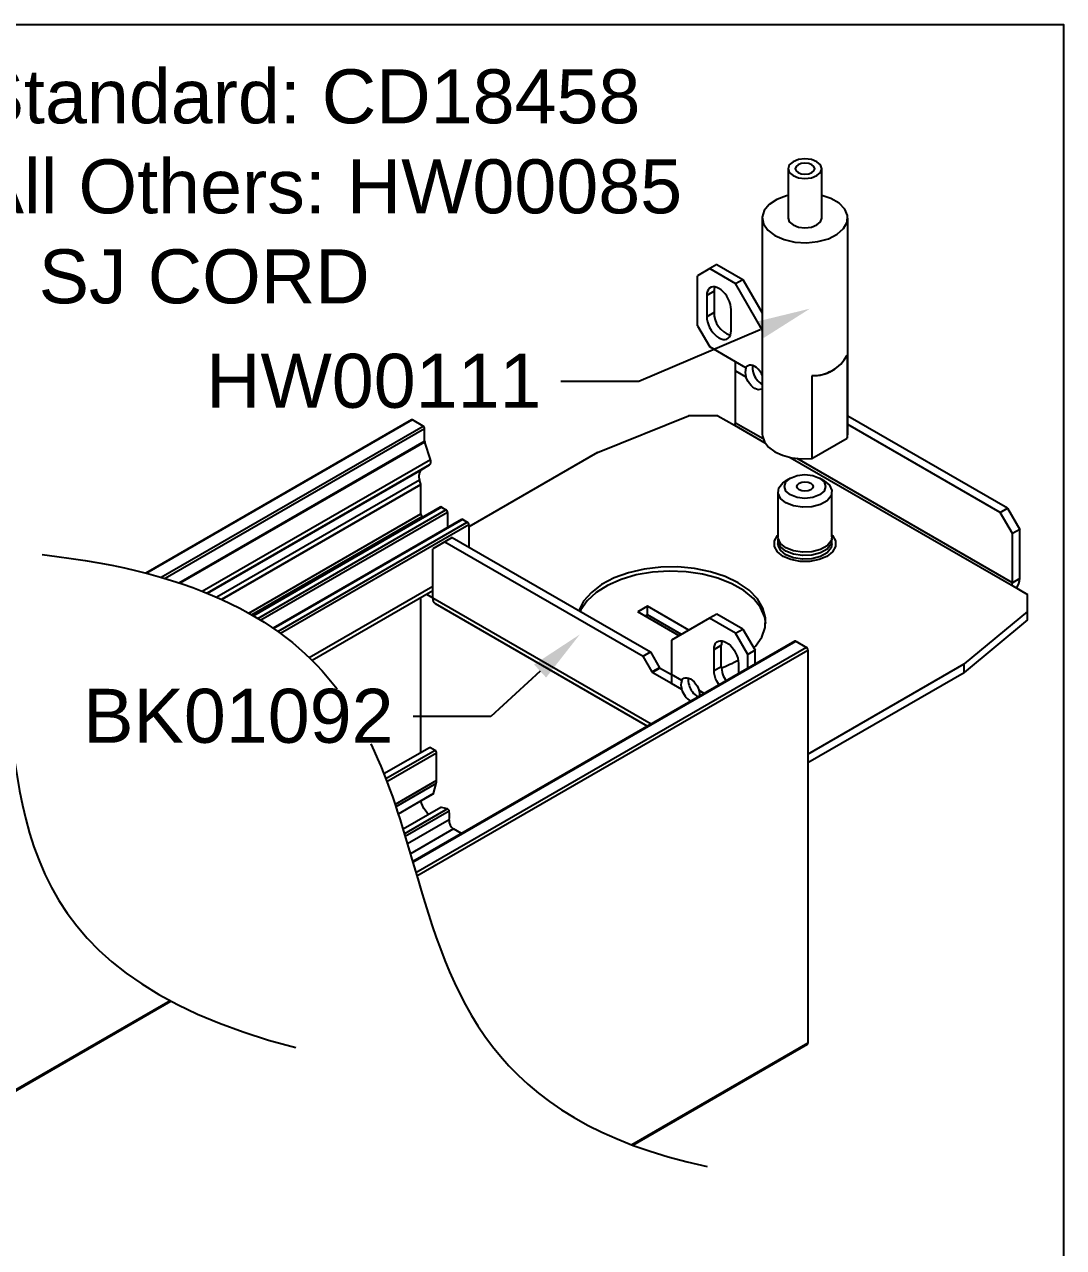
# Model space of a CAD drawing. Extents: x 0 to 8.27, y -9.61 to 0.
# Drawn here: x 3.46 to 8.27, y -5.66 to 0 of the extents above; entities that cross this region are included whole.
import ezdxf
from ezdxf import colors
from ezdxf.entities.mleader import LeaderData, LeaderLine
from ezdxf.math import Vec2, Vec3

# ---------------------------------------------------------------- set-up
doc = ezdxf.new("R2010")
doc.units = 0
doc.header["$LTSCALE"] = 0.5
doc.header["$MEASUREMENT"] = 0
for name, color, linetype in [('Dimension', 10, 'CONTINUOUS'), ('FAB DWG', 221, 'CONTINUOUS'), ('Housing', 150, 'CONTINUOUS'), ('Mounting', 4, 'CONTINUOUS')]:
    doc.layers.add(name, color=color, linetype=linetype)
doc.layers.add('Text-Unprinted', color=131, linetype='CONTINUOUS', plot=False)
doc.styles.get("Standard").update_dxf_attribs({"font": 'arial.ttf'})

msp = doc.modelspace()

# ---------------------------------------------------------------- linework, layer by layer
at = {"layer": 'Dimension', "transparency": 16777216}
for points, knots in [([(2.7163, -1.9373), (3.089, -2.154), (3.5611, -3.1088), (3.3153, -4.3756), (4.7137, -4.7375)], [0.424355, 0.424355, 0.424355, 0.424355, 1, 2, 2, 2, 2]), ([(5.0604, -3.3314), (5.1483, -3.5123), (5.3761, -4.2909), (5.6039, -5.0695), (6.6174, -5.2885)], [0.700442, 0.700442, 0.700442, 0.700442, 1, 1.900444, 1.900444, 1.900444, 1.900444])]:
    msp.add_open_spline(points, degree=3, knots=knots, dxfattribs=at)
msp.add_open_spline([(3.5384, -2.4548), (4.282, -2.537), (4.6722, -2.7723), (4.9047, -3.0761)], degree=3, dxfattribs=at)
at = {"layer": 'Housing', "transparency": 16777216}
for p, q in [((5.2485, -1.8307), (4.0193, -2.5403)), ((5.2535, -1.8312), (4.0233, -2.5413)), ((4.0904, -2.5598), (5.303, -1.8597)), ((5.303, -1.8597), (5.2535, -1.8312)), ((5.3101, -1.872), (4.1091, -2.5653)), ((5.3101, -1.9299), (5.3101, -1.872)), ((4.174, -2.5857), (5.3101, -1.9299)), ((5.3107, -1.9338), (4.1787, -2.5873)), ((5.3371, -2.0143), (5.3107, -1.9338)), ((4.2805, -2.6242), (5.3371, -2.0143)), ((5.3329, -2.0395), (4.3038, -2.6335)), ((4.3039, -2.6335), (5.2975, -2.0599)), ((5.2975, -2.0599), (5.3329, -2.0395)), ((5.2868, -2.1094), (4.3472, -2.6519)), ((4.3689, -2.6615), (5.292, -2.1286)), ((5.2924, -2.1316), (4.372, -2.6629)), ((5.292, -2.1286), (5.2868, -2.1094)), ((5.2924, -2.266), (5.2924, -2.1316)), ((5.3824, -2.2346), (4.5139, -2.7359)), ((5.3874, -2.2351), (4.5169, -2.7376)), ((4.5378, -2.75), (5.4086, -2.2473)), ((5.4157, -2.2596), (4.5515, -2.7584)), ((5.3874, -2.2351), (5.4086, -2.2473)), ((5.4157, -2.2596), (5.4157, -2.3297)), ((4.496, -2.7257), (5.2924, -2.266)), ((5.2994, -2.2782), (4.5103, -2.7338)), ((5.4814, -2.2917), (4.6085, -2.7956)), ((5.4864, -2.2922), (4.6112, -2.7975)), ((4.6303, -2.8109), (5.5076, -2.3045)), ((5.5147, -2.3167), (4.6429, -2.82)), ((5.2994, -2.2782), (5.3031, -2.2803)), ((5.4864, -2.2922), (5.5076, -2.3045)), ((5.5147, -2.3167), (5.5147, -2.4197)), ((4.7754, -2.9313), (5.3474, -2.6011)), ((4.7885, -2.944), (5.3474, -2.6214)), ((5.2924, -3.3717), (5.2924, -2.6531)), ((7.0233, -2.8552), (5.2547, -3.8762)), ((5.2556, -3.8791), (7.0283, -2.8557)), ((7.0778, -2.8843), (5.2699, -3.928)), ((7.0283, -2.8557), (7.0778, -2.8843)), ((5.274, -3.942), (7.0849, -2.8966)), ((7.0849, -2.8966), (7.0849, -4.7175)), ((5.3321, -3.3488), (5.1214, -3.4704)), ((5.3582, -3.3614), (5.1302, -3.493)), ((5.3653, -3.3737), (5.1353, -3.5064)), ((5.3582, -3.3614), (5.337, -3.3492)), ((5.3653, -3.5014), (5.3653, -3.3737)), ((5.3653, -3.5014), (5.1732, -3.6123)), ((5.3635, -3.5152), (5.1768, -3.6229)), ((5.3511, -3.5615), (5.1876, -3.6559)), ((5.3491, -3.5642), (5.1881, -3.6572)), ((5.3511, -3.5615), (5.3637, -3.5142)), ((5.3845, -3.6254), (5.2099, -3.7261)), ((5.4152, -3.6324), (5.2163, -3.7472)), ((5.4238, -3.643), (5.2204, -3.7604)), ((5.4152, -3.6324), (5.3877, -3.625)), ((5.4231, -3.6833), (5.2306, -3.7945)), ((5.4438, -3.7252), (5.2442, -3.8404)), ((5.4801, -3.7461), (5.4438, -3.7252)), ((2.2521, -5.6089), (4.1349, -4.522)), ((4.1319, -4.5204), (2.2541, -5.6044)), ((7.0849, -4.7175), (6.2698, -5.188)), ((6.2734, -5.1893), (7.0828, -4.722))]:
    msp.add_line(p, q, dxfattribs=at)
at = {"layer": 'Housing', "transparency": 16777216, "flags": 128}
for points in [[(5.3491, -3.5642), (5.35, -3.5635), (5.3506, -3.5627), (5.3511, -3.5615)], [(5.3294, -3.6571), (5.3212, -3.6508), (5.3056, -3.6301), (5.2955, -3.6062), (5.2941, -3.596)], [(5.3877, -3.625), (5.3865, -3.6248), (5.3854, -3.625), (5.3845, -3.6254)]]:
    msp.add_lwpolyline(points, dxfattribs=at)
at = {"layer": 'Housing', "transparency": 16777216}
for centre, radius, start, end in [((5.2506, -1.8352), 0.00503, 54.3824, 114.3071), ((5.2947, -1.8727), 0.0154, 2.6055, 57.3945), ((5.3225, -1.9298), 0.0125, 180.8303, 198.7806), ((5.3184, -2.0241), 0.0211, 313.2543, 27.733), ((5.3261, -2.092), 0.043, 131.7023, 203.9301), ((5.2805, -2.1318), 0.0119, 0.5722, 15.4036), ((5.3845, -2.2392), 0.00503, 54.3824, 114.3071), ((5.4003, -2.2603), 0.0154, 2.6055, 57.3945), ((5.3077, -2.2653), 0.0154, 182.6055, 237.3945), ((5.4835, -2.2963), 0.00503, 54.3824, 114.3071), ((5.4993, -2.3174), 0.0154, 2.6055, 57.3945), ((7.0254, -2.8598), 0.00503, 54.3824, 114.3071), ((7.0695, -2.8973), 0.0154, 2.6055, 57.3945), ((5.3342, -3.3529), 0.00465, 53.1948, 117.6073), ((5.3499, -3.3744), 0.0154, 2.6055, 57.3945), ((5.3156, -3.5018), 0.0497, 345.5736, 0.5105), ((5.4096, -3.6458), 0.0145, 7.2116, 67.3579), ((5.3132, -3.6613), 0.1122, 348.6625, 8.894), ((5.4669, -3.6878), 0.044, 174.2332, 238.3821), ((7.0806, -4.7182), 0.00437, 230.7967, 9.214), ((7.08, -4.718), 0.00493, 305.0133, 6.2988)]:
    msp.add_arc(centre, radius, start, end, dxfattribs=at)
at = {"layer": 'Mounting', "linetype": 'Continuous', "lineweight": 25, "transparency": 16777216}
for p, q in [((6.9925, -0.6678), (6.9925, -0.8964)), ((7.1495, -0.8964), (7.1495, -0.6678)), ((6.8732, -0.8964), (6.8732, -1.8975)), ((7.2687, -1.8975), (7.2687, -0.8964)), ((6.6297, -1.1307), (6.5731, -1.1633)), ((6.6635, -1.1111), (6.6297, -1.1307)), ((6.6297, -1.1307), (6.7499, -1.2)), ((6.6635, -1.1111), (6.7837, -1.1805)), ((6.5731, -1.3954), (6.5731, -1.1633)), ((6.7499, -1.2), (6.7837, -1.1805)), ((6.7837, -1.1805), (6.8732, -1.3356)), ((6.6498, -1.2356), (6.616, -1.2551)), ((6.6498, -1.2356), (6.6498, -1.3336)), ((6.8732, -1.4136), (6.7499, -1.2)), ((6.616, -1.2551), (6.616, -1.3531)), ((6.6498, -1.3336), (6.616, -1.3531)), ((6.7291, -1.4184), (6.7291, -1.3204)), ((6.5731, -1.3954), (6.6297, -1.4934)), ((6.7499, -1.5628), (6.6297, -1.4934)), ((6.7499, -1.8456), (6.7499, -1.5628)), ((6.7978, -1.5904), (6.7499, -1.5628)), ((7.2663, -1.5316), (7.2663, -1.9154)), ((6.7499, -1.6037), (6.7978, -1.6313)), ((7.1019, -1.6265), (7.1019, -2.0103)), ((7.1841, -1.6099), (7.2108, -1.5945)), ((6.1105, -1.9815), (6.5309, -1.8115)), ((6.6682, -1.8115), (6.5309, -1.8115)), ((6.6682, -1.8115), (6.7442, -1.8554)), ((6.7442, -1.8554), (6.8853, -1.9369)), ((6.8767, -1.9188), (6.7499, -1.8456)), ((8.0088, -2.2402), (7.2687, -1.813)), ((7.975, -2.2597), (7.2687, -1.852)), ((7.1019, -2.0103), (7.2663, -1.9154)), ((7.2663, -1.9154), (7.2687, -1.8975)), ((6.1105, -1.9815), (5.5147, -2.3254)), ((7.0028, -2.0047), (8.0259, -2.5953)), ((8.0315, -2.5855), (7.0341, -2.0097)), ((7.0036, -2.1006), (6.9826, -2.1128)), ((7.1594, -2.1128), (7.1383, -2.1006)), ((6.946, -2.1638), (6.946, -2.3722)), ((7.196, -2.3722), (7.196, -2.1638)), ((7.975, -2.2597), (8.0088, -2.2402)), ((8.0315, -2.3577), (7.975, -2.2597)), ((8.0088, -2.2402), (8.0653, -2.3382)), ((5.4378, -2.3753), (5.404, -2.3948)), ((5.4378, -2.3753), (6.3552, -2.9049)), ((8.0653, -2.3382), (8.0315, -2.3577)), ((8.0315, -2.5855), (8.0315, -2.3577)), ((8.0653, -2.566), (8.0653, -2.3382)), ((5.404, -2.3948), (5.3474, -2.4275)), ((5.3474, -2.6553), (5.3474, -2.4275)), ((5.404, -2.3948), (6.3214, -2.9244)), ((6.9277, -2.4044), (6.9277, -2.4067)), ((6.946, -2.3875), (6.946, -2.4044)), ((7.196, -2.4044), (7.196, -2.3875)), ((7.2142, -2.4067), (7.2142, -2.4044)), ((8.0259, -2.5953), (8.1019, -2.6392)), ((8.0653, -2.566), (8.0315, -2.5855)), ((5.318, -2.6383), (5.3474, -2.6553)), ((5.3474, -2.6553), (6.3586, -3.239)), ((8.1019, -2.7185), (8.1019, -2.6392)), ((5.359, -2.6808), (6.3422, -3.2485)), ((6.3418, -2.6941), (6.2976, -2.7196)), ((6.5333, -2.8047), (6.3418, -2.6941)), ((6.3418, -2.7331), (6.3418, -2.6941)), ((6.4891, -2.8302), (6.2976, -2.7196)), ((6.3418, -2.7331), (6.3314, -2.7391)), ((6.4995, -2.8242), (6.3418, -2.7331)), ((6.629, -2.7493), (6.4522, -2.8515)), ((6.6628, -2.7298), (6.629, -2.7493)), ((6.7492, -2.8187), (6.629, -2.7493)), ((6.783, -2.7992), (6.6628, -2.7298)), ((8.1019, -2.7185), (7.8075, -2.9612)), ((8.1019, -2.7575), (7.8075, -3.0002)), ((8.1019, -2.7575), (8.1019, -2.7185)), ((6.7492, -2.8187), (6.783, -2.7992)), ((6.8058, -2.9167), (6.7492, -2.8187)), ((6.783, -2.7992), (6.8396, -2.8972)), ((6.4522, -2.8515), (6.4522, -3.051)), ((6.6498, -2.8937), (6.6836, -2.8742)), ((6.6836, -2.9722), (6.6836, -2.8742)), ((6.3214, -2.9244), (6.3552, -2.9049)), ((6.3639, -2.9979), (6.3214, -2.9244)), ((6.3552, -2.9049), (6.3977, -2.9784)), ((6.6498, -2.9917), (6.6498, -2.8937)), ((6.8396, -2.8972), (6.8058, -2.9167)), ((6.8058, -2.9808), (6.8058, -2.9167)), ((6.8396, -2.9613), (6.8396, -2.8972)), ((6.3977, -2.9784), (6.3639, -2.9979)), ((6.3639, -3), (6.3977, -2.9805)), ((6.3639, -2.9979), (6.3639, -3)), ((6.4522, -3.051), (6.3639, -3)), ((6.3977, -2.9784), (6.3977, -2.9805)), ((6.4522, -3.012), (6.3977, -2.9805)), ((6.6498, -2.9917), (6.6836, -2.9722)), ((6.7629, -2.959), (6.7629, -3.0056)), ((7.0849, -3.3783), (7.8075, -2.9612)), ((7.0849, -3.4174), (7.8075, -3.0002)), ((7.8075, -3.0002), (7.8075, -2.9612)), ((6.5001, -3.0377), (6.4522, -3.0101)), ((6.5001, -3.0787), (6.4522, -3.051)), ((6.6037, -3.0975), (6.5811, -3.0844))]:
    msp.add_line(p, q, dxfattribs=at)
at = {"layer": 'Mounting', "linetype": 'Continuous', "lineweight": 25, "transparency": 16777216, "flags": 128}
for points in [[(7.0155, -0.6999), (7.0409, -0.7097), (7.071, -0.7131), (7.101, -0.7097), (7.1265, -0.6999), (7.1435, -0.6852), (7.1495, -0.6678), (7.1435, -0.6505), (7.1265, -0.6358), (7.101, -0.626), (7.071, -0.6225), (7.0409, -0.626), (7.0155, -0.6358), (6.9984, -0.6505), (6.9925, -0.6678), (6.9984, -0.6852), (7.0155, -0.6999)], [(7.0391, -0.6862), (7.0537, -0.6918), (7.071, -0.6938), (7.0882, -0.6918), (7.1028, -0.6862), (7.1125, -0.6778), (7.116, -0.6678), (7.1125, -0.6579), (7.1028, -0.6494), (7.0882, -0.6438), (7.071, -0.6418), (7.0537, -0.6438), (7.0391, -0.6494), (7.0294, -0.6579), (7.026, -0.6678), (7.0294, -0.6778), (7.0391, -0.6862)], [(6.9925, -0.7917), (6.986, -0.7934), (6.941, -0.8104), (6.9056, -0.8338), (6.8825, -0.8619), (6.8733, -0.8926), (6.8788, -0.9235), (6.8986, -0.9524), (6.9311, -0.9772)], [(6.9311, -0.9772), (6.974, -0.996), (7.0241, -1.0074), (7.0777, -1.0105), (7.1308, -1.0053), (7.1794, -0.9919), (7.22, -0.9715), (7.2495, -0.9455), (7.2658, -0.9158), (7.2677, -0.8848), (7.2549, -0.8546), (7.2285, -0.8275), (7.1905, -0.8055), (7.1495, -0.7917)], [(6.9925, -0.8964), (6.9984, -0.9138), (7.0155, -0.9285)], [(7.0155, -0.9285), (7.0409, -0.9383), (7.071, -0.9418), (7.101, -0.9383), (7.1265, -0.9285), (7.1435, -0.9138), (7.1495, -0.8964)], [(6.7291, -1.3204), (6.7283, -1.3086), (6.7257, -1.2961), (6.7216, -1.2834), (6.7159, -1.2708), (6.7089, -1.2587), (6.7008, -1.2475), (6.6919, -1.2375), (6.6824, -1.2291), (6.6726, -1.2224), (6.6627, -1.2178), (6.6532, -1.2152), (6.6443, -1.2149), (6.6362, -1.2167), (6.6292, -1.2208), (6.6236, -1.2268), (6.6194, -1.2347), (6.6169, -1.2443), (6.616, -1.2551)], [(6.616, -1.3531), (6.6169, -1.365), (6.6194, -1.3774), (6.6236, -1.3902), (6.6292, -1.4028), (6.6362, -1.4148), (6.6443, -1.426), (6.6532, -1.436), (6.6627, -1.4444), (6.6726, -1.4511), (6.6824, -1.4558), (6.6919, -1.4583), (6.7008, -1.4587), (6.7089, -1.4568), (6.7159, -1.4528), (6.7216, -1.4467), (6.7257, -1.4388), (6.7283, -1.4293), (6.7291, -1.4184)], [(6.8732, -1.6234), (6.8691, -1.6155), (6.8625, -1.6055), (6.8549, -1.5966), (6.8468, -1.5891), (6.8383, -1.5832), (6.8298, -1.5793), (6.8216, -1.5774), (6.8141, -1.5776), (6.8075, -1.5799), (6.802, -1.5842), (6.7978, -1.5904)], [(6.8732, -1.6854), (6.8691, -1.6886), (6.8625, -1.6909), (6.8549, -1.6911), (6.8468, -1.6892), (6.8383, -1.6853), (6.8298, -1.6795), (6.8216, -1.6719), (6.8141, -1.663), (6.8075, -1.653), (6.802, -1.6423), (6.7978, -1.6313)], [(6.8732, -1.8975), (6.8738, -1.9065), (6.8829, -1.9328), (6.9024, -1.9572), (6.9311, -1.9783), (6.9676, -1.9949), (7.0099, -2.0061), (7.0555, -2.0113), (7.1019, -2.0103)], [(7.1383, -2.1006), (7.159, -2.1185), (7.1662, -2.1395), (7.159, -2.1606), (7.1383, -2.1784), (7.1074, -2.1903), (7.071, -2.1945), (7.0345, -2.1903), (7.0036, -2.1784), (6.983, -2.1606), (6.9757, -2.1395), (6.983, -2.1185), (7.0036, -2.1006), (7.0345, -2.0887), (7.071, -2.0845), (7.1074, -2.0887), (7.1383, -2.1006)], [(7.1594, -2.1128), (7.1843, -2.1333), (7.1955, -2.1575), (7.1917, -2.1825), (7.1734, -2.2052), (7.1427, -2.2229), (7.1033, -2.2335), (7.0601, -2.2357), (7.0181, -2.2292), (6.9826, -2.2148), (6.9577, -2.1943), (6.9464, -2.1701), (6.9502, -2.1451), (6.9686, -2.1224), (6.9826, -2.1128)], [(7.0975, -2.1242), (7.1056, -2.1312), (7.1085, -2.1395), (7.1056, -2.1478), (7.0975, -2.1548), (7.0853, -2.1595), (7.071, -2.1612), (7.0566, -2.1595), (7.0444, -2.1548), (7.0363, -2.1478), (7.0335, -2.1395), (7.0363, -2.1312), (7.0444, -2.1242), (7.0566, -2.1195), (7.071, -2.1179), (7.0853, -2.1195), (7.0975, -2.1242)], [(7.196, -2.3641), (7.1986, -2.3669), (7.2124, -2.3915), (7.2124, -2.4174), (7.1986, -2.442), (7.1722, -2.4629), (7.136, -2.4781), (7.0934, -2.4861), (7.0486, -2.4861), (7.0059, -2.4781), (6.9697, -2.4629), (6.9434, -2.442), (6.9295, -2.4174), (6.9295, -2.3915), (6.9434, -2.3669), (6.946, -2.3641)], [(7.196, -2.3722), (7.1917, -2.3909), (7.1734, -2.4136), (7.1427, -2.4313), (7.1033, -2.4419), (7.0601, -2.4441), (7.0181, -2.4376), (6.9826, -2.4233), (6.9577, -2.4027), (6.9464, -2.3785), (6.946, -2.3722)], [(7.196, -2.4044), (7.1917, -2.4231), (7.1734, -2.4458), (7.1427, -2.4636), (7.1033, -2.4741), (7.0601, -2.4763), (7.0181, -2.4698), (6.9826, -2.4555), (6.9577, -2.4349), (6.9464, -2.4107), (6.946, -2.4044)], [(7.1953, -2.3799), (7.1955, -2.3813), (7.1917, -2.4062), (7.1734, -2.4289), (7.1427, -2.4467), (7.1033, -2.4572), (7.0601, -2.4594), (7.0181, -2.4529), (6.9826, -2.4386), (6.9577, -2.418), (6.9464, -2.3938), (6.9467, -2.3799)], [(6.7616, -2.5853), (6.7014, -2.5563), (6.6332, -2.5339), (6.5591, -2.519), (6.4817, -2.5119), (6.4033, -2.5129), (6.3264, -2.522), (6.2536, -2.5388), (6.1872, -2.5629), (6.1293, -2.5935), (6.0818, -2.6295), (6.0462, -2.6698), (6.0236, -2.7132), (6.0236, -2.7135)], [(6.8894, -2.7736), (6.8844, -2.7439), (6.8652, -2.7), (6.8328, -2.6587), (6.7881, -2.6215), (6.7326, -2.5895), (6.6682, -2.5637), (6.5967, -2.545), (6.5207, -2.5339), (6.4424, -2.5309), (6.3645, -2.536), (6.2894, -2.549), (6.2195, -2.5695), (6.1571, -2.597), (6.1042, -2.6304), (6.0624, -2.6687), (6.0332, -2.7107), (6.03, -2.7172)], [(6.8336, -2.8869), (6.8421, -2.8785), (6.8713, -2.8365), (6.887, -2.7921), (6.8888, -2.7469), (6.8765, -2.7022), (6.8506, -2.6594), (6.8119, -2.62), (6.7616, -2.5853)], [(6.6498, -2.8937), (6.6507, -2.8829), (6.6532, -2.8733), (6.6574, -2.8654), (6.663, -2.8593), (6.67, -2.8553), (6.6781, -2.8535), (6.687, -2.8538), (6.6965, -2.8563), (6.7064, -2.861), (6.7162, -2.8677), (6.7257, -2.8761), (6.7346, -2.8861), (6.7427, -2.8973), (6.7497, -2.9094), (6.7554, -2.922), (6.7595, -2.9347), (6.7621, -2.9472), (6.7629, -2.959)], [(6.673, -3.0575), (6.67, -3.0534), (6.663, -3.0413), (6.6574, -3.0287), (6.6532, -3.016), (6.6507, -3.0035), (6.6498, -2.9917)], [(6.5001, -3.0377), (6.5043, -3.0315), (6.5098, -3.0272), (6.5164, -3.0249), (6.524, -3.0247), (6.5322, -3.0266), (6.5406, -3.0305), (6.5491, -3.0363), (6.5573, -3.0439), (6.5648, -3.0528), (6.5715, -3.0628), (6.577, -3.0735), (6.5811, -3.0844)]]:
    msp.add_lwpolyline(points, dxfattribs=at)
at = {"layer": 'Mounting', "linetype": 'Continuous', "lineweight": 25, "transparency": 16777216}
for centre, radius, start, end in [((6.704, -1.2342), 0.0542, 159.4733, 181.4856), ((6.7609, -1.3335), 0.1111, 180.0786, 251.5492), ((6.8949, -1.5901), 0.0669, 170.42, 198.9487), ((7.1087, -1.4484), 0.1782, 267.8283, 332.1663), ((6.8518, -1.6109), 0.0578, 159.25, 200.75), ((6.9166, -1.5894), 0.0879, 194.7569, 240.4095), ((6.7376, -1.8451), 0.0123, 302.6055, 357.3945), ((8.0193, -2.5849), 0.0123, 302.6055, 357.3945), ((7.9815, -2.5624), 0.084, 325.6956, 357.5308), ((5.3739, -2.6587), 0.0268, 172.7442, 235.9436), ((6.7378, -2.8728), 0.0542, 159.4733, 181.4856), ((6.5168, -2.5189), 0.4896, 289.9608, 299.9571), ((6.7967, -2.9706), 0.1131, 180.8139, 216.815), ((6.5542, -3.0582), 0.0578, 159.25, 200.75), ((6.5942, -3.0376), 0.0639, 169.7352, 199.6334), ((6.5908, -3.0527), 0.0943, 195.9713, 238.6839), ((6.6231, -3.0343), 0.0925, 195.5555, 239.0996), ((6.5271, -3.1049), 0.0578, 356.5054, 20.75)]:
    msp.add_arc(centre, radius, start, end, dxfattribs=at)
msp.add_open_spline([(7.1841, -1.6083), (7.1805, -1.611), (7.1741, -1.6157), (7.1511, -1.6245), (7.1268, -1.6285), (7.1071, -1.6269), (7.1019, -1.6265)], degree=3, knots=[0, 0, 0, 0, 0.122829, 0.2216, 0.794562, 1, 1, 1, 1], dxfattribs=at)
at = {"layer": 'Text-Unprinted', "ltscale": 0.5, "transparency": 16777216}
msp.add_lwpolyline([(0, 0), (8.268, 0), (8.268, -9.6084), (0, -9.6084)], close=True, dxfattribs=at)

# ---------------------------------------------------------------- leaders
at = {"layer": 'FAB DWG', "transparency": 16777216}
ml = msp.add_multileader_mtext('Standard', dxfattribs=at)
ml.set_content('Standard: CD18458\\PAll Others: HW00085 \\P+ SJ CORD', color=256)
ml.set_leader_properties()
ml.build(insert=Vec2(0, 0))
ml.multileader.update_dxf_attribs({"text_right_attachment_type": 2, "dogleg_length": 0.36, "arrow_head_size": 0.25})
ctx = ml.context
ctx.base_point, ctx.char_height, ctx.arrow_head_size, ctx.landing_gap_size, ctx.plane_origin = Vec3(3.1322, -0.3349), 0.25, 0.25, 0.09, Vec3(2.731, -1.6359)
ctx.right_attachment = 2
notes = []
notes.append((ctx, [(0, (1, 1, 0), (2.7722, -0.3349), (1, 0), 0.36, [(0, [(2.5782, -1.3712)], 0, [])])]))
ctx.mtext.insert, ctx.mtext.flow_direction = Vec3(3.2222, -0.2078), 5
ml = msp.add_multileader_mtext('Standard', dxfattribs=at)
ml.set_content('HW00111', color=256)
ml.set_leader_properties()
ml.build(insert=Vec2(0, 0))
ml.multileader.update_dxf_attribs({"text_right_attachment_type": 2, "dogleg_length": 0.36, "arrow_head_size": 0.25})
ctx = ml.context
ctx.base_point, ctx.char_height, ctx.arrow_head_size, ctx.landing_gap_size, ctx.plane_origin = Vec3(4.3001, -1.6521), 0.25, 0.25, 0.09, Vec3(10.2754, -3.6407)
ctx.right_attachment, ctx.text_align_type = 2, 2
notes.append((ctx, [(0, (1, 1, 0), (6.3011, -1.6526), (-1, 0), 0.36, [(0, [(7.094, -1.3159)], 0, [])])]))
ctx.mtext.insert, ctx.mtext.alignment, ctx.mtext.flow_direction = Vec3(5.8511, -1.5249), 3, 5
ml = msp.add_multileader_mtext('Standard', dxfattribs=at)
ml.set_content('BK01092', color=256)
ml.set_leader_properties()
ml.build(insert=Vec2(0, 0))
ml.multileader.update_dxf_attribs({"text_right_attachment_type": 2, "dogleg_length": 0.36, "arrow_head_size": 0.25})
ctx = ml.context
ctx.base_point, ctx.char_height, ctx.arrow_head_size, ctx.landing_gap_size, ctx.plane_origin = Vec3(3.6832, -3.2032), 0.25, 0.25, 0.09, Vec3(6.2736, -4.6839)
ctx.right_attachment, ctx.text_align_type = 2, 2
notes.append((ctx, [(0, (1, 1, 0), (5.6163, -3.2037), (-1, 0), 0.36, [(0, [(6.0285, -2.8244)], 0, [])])]))
ctx.mtext.insert, ctx.mtext.alignment, ctx.mtext.flow_direction = Vec3(5.1663, -3.0761), 3, 5
for ctx, leaders in notes:
    for number, flags, end, landing, length, lines in leaders:
        leader = LeaderData()
        leader.index, (leader.has_last_leader_line, leader.has_dogleg_vector, leader.attachment_direction) = number, flags
        leader.last_leader_point, leader.dogleg_vector, leader.dogleg_length = Vec3(end), Vec3(landing), length
        for number, points, colour, breaks in lines:
            line = LeaderLine()
            line.index, line.vertices, line.color, line.breaks = number, Vec3.list(points), colors.encode_raw_color(colour), breaks
            leader.lines.append(line)
        ctx.leaders.append(leader)

doc.saveas('drawing.dxf')
